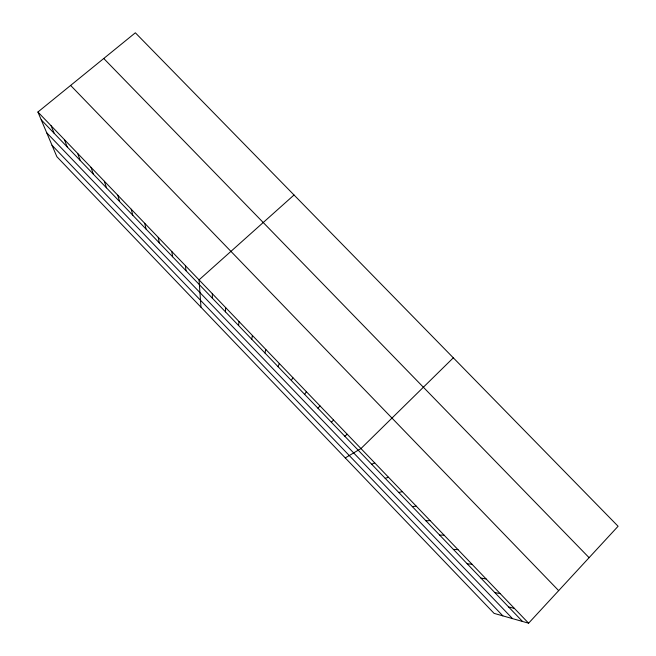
<?xml version="1.0" encoding="UTF-8"?>
<svg xmlns="http://www.w3.org/2000/svg" width="656" height="656" viewBox="0 0 656 656"><rect width="100%" height="100%" fill="white"/><g stroke="black" fill="none" stroke-linecap="round" stroke-linejoin="round"><path stroke-width="0.98" d="M225.484 311.871L225.648 307.59M238.587 325.532L239.005 321.506M251.732 339.226L252.396 335.462M264.909 352.961L265.828 349.451M278.128 366.737L279.3 363.49M291.379 380.546L292.814 377.569M304.671 394.395L306.368 391.681M317.996 408.286L319.956 405.834M528.605 623.2L618.091 526.26L135.357 32.8L37.909 112.012L56.859 156.686L494.091 613.368L528.605 623.2L37.909 112.012M331.362 422.218L333.584 420.037M453.312 357.823L360.964 448.556L345.269 457.921M294.027 194.996L199.047 279.874L200.982 307.221M344.769 436.191L347.254 434.272M371.69 464.251L374.707 462.874M385.203 478.339L388.491 477.24M398.766 492.467L402.325 491.647M412.362 506.637L416.191 506.088M425.99 520.848L430.098 520.577M439.668 535.099L444.046 535.116M453.378 549.392L458.036 549.687M467.129 563.725L472.066 564.299M480.922 578.1L486.137 578.961M494.755 592.516L500.257 593.664M508.63 606.972L514.411 608.407M103.746 58.491L589.096 557.674M70.618 85.419L558.674 590.63M41.221 119.827L522.537 621.47M46.707 132.758L512.525 618.616M52.013 145.271L502.873 615.869M51.119 125.78L54.194 133.348M64.378 139.589L67.207 146.911M77.662 153.43L80.253 160.507M90.995 167.321L93.341 174.152M104.361 181.245L106.469 187.829M117.768 195.209L119.622 201.54M131.216 209.223L132.824 215.299M144.705 223.27L146.058 229.092M158.227 237.357L159.334 242.925M171.798 251.494L172.643 256.799M185.402 265.664L185.992 270.715M212.323 293.716L212.413 298.25"/></g></svg>
